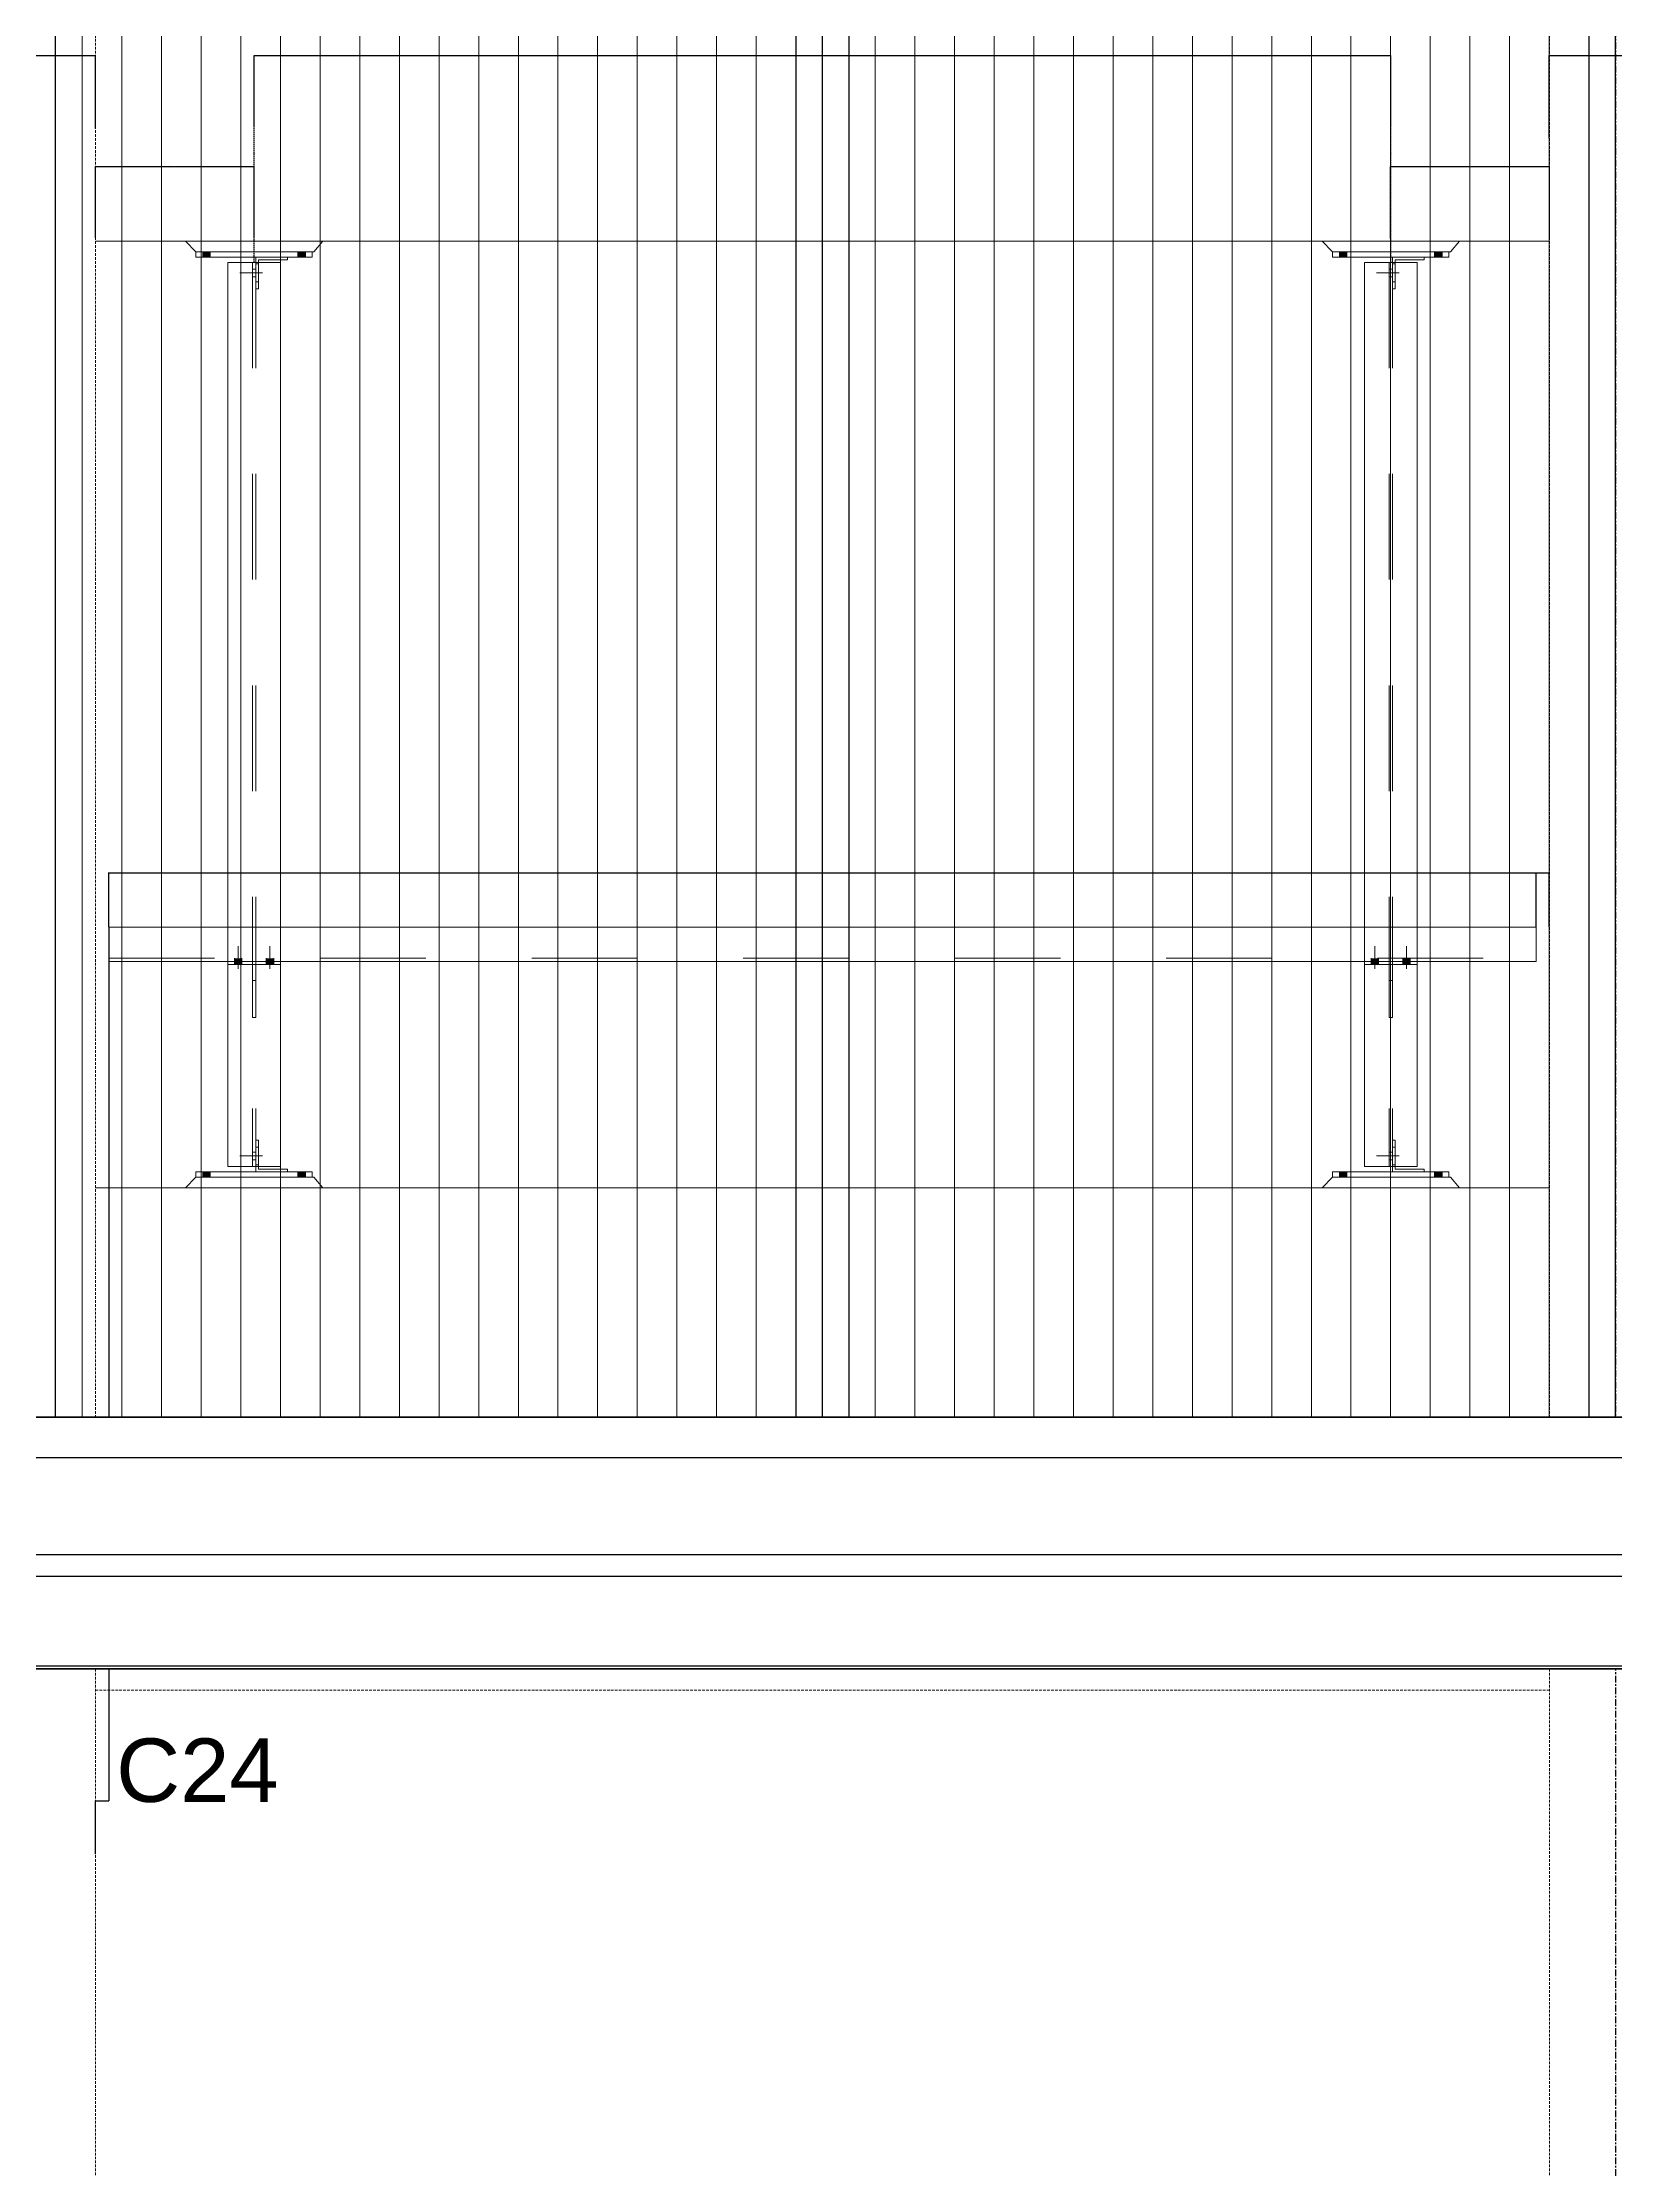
# Model space of a CAD drawing. Header units: millimetres. Extents: x 663313 to 1226001, y 1431724 to 1620898.
# Drawn here: x 802573 to 805549, y 1484052 to 1488074 of the extents above; entities that cross this region are included whole.
import ezdxf

# ---------------------------------------------------------------- set-up
doc = ezdxf.new("R2010")
doc.units = ezdxf.units.MM
for name, pattern in [('Grid Line', [22.225, 12.7, -3.175, 3.175, -3.175]), ('HIDDEN', [0.375, 0.25, -0.125]), ('XKITLINE00', [0]), ('XKITLINE02', [4, 2, -2])]:
    doc.linetypes.add(name, pattern=pattern)
doc.layers.get('Defpoints').update_dxf_attribs({"color": 140})
doc.layers.add('000 - 0_HIDE_OBJ_FRAMING_DEF_SUB', color=1, linetype='Continuous', plot=False)
for name, color, linetype in [('A-canopy', 1, 'Continuous'), ('DIM', 1, 'Continuous'), ('REVISE', 3, 'Continuous')]:
    doc.layers.add(name, color=color, linetype=linetype)
for name, color, linetype, lineweight in [('A-FLOR-E', 2, 'Continuous', 9), ('A-GENM', 29, 'Continuous', 9), ('Bolt', 7, 'Continuous', 0), ('Part', 2, 'Continuous', 0)]:
    doc.layers.add(name, color=color, linetype=linetype, lineweight=lineweight)
doc.styles.add('Arial', font='arial.ttf')
doc.dimstyles.new('Dim - 40 - End', dxfattribs={"dimscale": 0.04, "dimtxt": 3, "dimasz": 1, "dimexe": 0, "dimexo": 2.5, "dimgap": 1.5, "dimtad": 1, "dimdec": 0, "dimlfac": 1000, "dimzin": 1, "dimdsep": 46, "dimtxsty": 'Arial', "dimblk": 'END', "dimcen": 0.09, "dimclrd": 1, "dimclre": 49, "dimclrt": 3, "dimadec": 0, "dimazin": 0, "dimtfac": 1, "dimtdec": 0, "dimtix": 1, "dimtofl": 0, "dimtmove": 2, "dimatfit": 3, "dimfxl": 1, "dimtfill": 1, "dimtfillclr": 256, "dimtolj": 1, "dimtzin": 0, "dimarcsym": 0})

# ---------------------------------------------------------------- blocks, each defined once
blk = doc.blocks.new('GM_Louver Grill Vertical Z1 - Z Profile-18225337-ENT 4 ELE-4 sheet')
at = {"layer": 'A-GENM', "color": 39}
blk.add_line((131839.2, 105680), (131839.2, 110050), dxfattribs=at)
blk = doc.blocks.new('4')
at = {"layer": 'DIM'}
for p, q in [((133213.9, 105680), (133213.9, 110050)), ((134614.2, 110050), (134614.2, 105680)), ((134714.2, 110050), (134714.2, 105680)), ((136114.5, 105680), (136114.5, 110050)), ((134614.2, 105730), (133213.9, 105730)), ((134714.2, 105730), (136114.5, 105730))]:
    blk.add_line(p, q, dxfattribs=at)
for points in [[(133163.9, 110050), (134664.2, 110050), (134664.2, 105680), (133163.9, 105680)], [(136164.5, 110050), (134664.2, 110050), (134664.2, 105680), (136164.5, 105680)]]:
    blk.add_lwpolyline(points, close=True, dxfattribs=at)
at = {"layer": 'A-GENM'}
for p in [(1425, 0), (1500, 0), (1575, 0), (1650, 0), (1725, 0), (1800, 0), (1875, 0), (1950, 0), (2025, 0), (2100, 0), (2175, 0), (2250, 0), (2325, 0), (2400, 0), (2475, 0), (2550, 0), (2625, 0), (2700, 0), (2925, 0), (3000, 0), (3075, 0), (3150, 0), (3225, 0), (3300, 0), (3375, 0), (3450, 0), (3525, 0), (3600, 0), (3675, 0), (3750, 0), (3825, 0), (3900, 0), (3975, 0), (4050, 0), (4125, 0), (4200, 0)]:
    blk.add_blockref('GM_Louver Grill Vertical Z1 - Z Profile-18225337-ENT 4 ELE-4 sheet', p, dxfattribs=at)
blk = doc.blocks.new('*A3166292')
at = {"layer": 'Part', "linetype": 'XKITLINE00', "lineweight": 0}
for p, q in [((471.413366, 88.530227), (471.413366, 87.880227)), ((471.413366, 88.530227), (498.413366, 88.530227)), ((498.413366, 87.880227), (498.413366, 88.530227)), ((471.413366, 87.880227), (498.413366, 87.880227))]:
    blk.add_line(p, q, dxfattribs=at)
at = {"layer": 'Part', "linetype": 'XKITLINE02', "lineweight": 0}
blk.add_line((471.413366, 87.940227), (498.413366, 87.940227), dxfattribs=at)
blk = doc.blocks.new('*A3170293')
at = {"layer": 'Part', "linetype": 'XKITLINE00', "lineweight": 0}
for p, q in [((473.663364, 101.130227), (473.663364, 88.530227)), ((473.663364, 101.130227), (474.663364, 101.130227)), ((474.663364, 101.130227), (474.663364, 88.530227)), ((473.663364, 87.820227), (473.663364, 84.030227)), ((474.663364, 87.820227), (474.663364, 84.030227)), ((473.663364, 84.030227), (474.663364, 84.030227))]:
    blk.add_line(p, q, dxfattribs=at)
at = {"layer": 'Part', "linetype": 'XKITLINE02', "lineweight": 0}
for p, q in [((474.133364, 101.130227), (474.133364, 84.030227)), ((474.193364, 101.130227), (474.193364, 84.030227)), ((473.663364, 88.530227), (473.663364, 87.820227)), ((474.663364, 88.530227), (474.663364, 87.820227))]:
    blk.add_line(p, q, dxfattribs=at)
blk = doc.blocks.new('*A3171294')
at = {"layer": 'Part', "linetype": 'XKITLINE00', "lineweight": 0}
for p, q in [((495.163364, 101.130227), (495.163364, 88.530227)), ((495.163364, 101.130227), (496.163364, 101.130227)), ((496.163364, 101.130227), (496.163364, 88.530227)), ((495.163364, 87.820227), (495.163364, 84.030227)), ((496.163364, 87.820227), (496.163364, 84.030227)), ((495.163364, 84.030227), (496.163364, 84.030227))]:
    blk.add_line(p, q, dxfattribs=at)
at = {"layer": 'Part', "linetype": 'XKITLINE02', "lineweight": 0}
for p, q in [((495.633364, 101.130227), (495.633364, 84.030227)), ((495.693364, 101.130227), (495.693364, 84.030227)), ((495.163364, 88.530227), (495.163364, 87.820227)), ((496.163364, 88.530227), (496.163364, 87.820227))]:
    blk.add_line(p, q, dxfattribs=at)
blk = doc.blocks.new('*A3180296')
at = {"layer": 'Part', "linetype": 'XKITLINE02', "lineweight": 0}
for p, q in [((495.743364, 84.530227), (495.693364, 84.530227)), ((495.693364, 84.530227), (495.693364, 84.030227)), ((495.743364, 84.030227), (495.743364, 84.530227)), ((495.693364, 83.930227), (496.293364, 83.930227))]:
    blk.add_line(p, q, dxfattribs=at)
at = {"layer": 'Part', "linetype": 'XKITLINE00', "lineweight": 0}
for p, q in [((495.693364, 84.030227), (495.693364, 83.930227)), ((495.743364, 83.980227), (495.743364, 84.030227)), ((496.293364, 83.980227), (495.743364, 83.980227)), ((496.293364, 83.930227), (496.293364, 83.980227))]:
    blk.add_line(p, q, dxfattribs=at)
blk = doc.blocks.new('*A3181297')
at = {"layer": 'Part', "linetype": 'XKITLINE00', "lineweight": 0}
for p, q in [((494.363364, 83.630227), (494.563364, 83.830227)), ((494.563364, 83.830227), (496.793364, 83.830227)), ((496.793364, 83.830227), (496.963364, 83.630227))]:
    blk.add_line(p, q, dxfattribs=at)
at = {"layer": 'Part', "linetype": 'XKITLINE02', "lineweight": 0}
blk.add_line((496.963364, 83.630227), (494.363364, 83.630227), dxfattribs=at)
blk = doc.blocks.new('*A3182298')
at = {"layer": 'Bolt', "linetype": 'XKITLINE02', "lineweight": 0}
for p, q in [((495.822564, 84.230227), (495.393364, 84.230227)), ((495.693364, 84.300227), (495.633364, 84.300227)), ((495.693364, 84.160227), (495.633364, 84.160227)), ((495.743364, 84.400227), (495.693364, 84.400227)), ((495.743364, 84.060227), (495.693364, 84.060227))]:
    blk.add_line(p, q, dxfattribs=at)
blk = doc.blocks.new('*A3183299')
at = {"layer": 'Bolt'}
for points in [[(494.833, 83.93), (494.833, 83.83), (494.693, 83.83), (494.693, 83.93)], [(496.633, 83.93), (496.633, 83.83), (496.493, 83.83), (496.493, 83.93)]]:
    blk.add_hatch(color=256, dxfattribs=at).paths.add_polyline_path(points, flags=17)
at = {"layer": 'Bolt', "linetype": 'XKITLINE00', "lineweight": 0}
for p, q in [((494.693, 83.93), (494.693, 83.83)), ((494.763, 83.93), (494.763, 83.83)), ((494.833, 83.93), (494.833, 83.83)), ((496.493, 83.93), (496.493, 83.83)), ((496.563, 83.93), (496.563, 83.83)), ((496.633, 83.93), (496.633, 83.83))]:
    blk.add_line(p, q, dxfattribs=at)
blk = doc.blocks.new('*A3184300')
at = {"layer": 'Bolt'}
for points in [[(473.793, 87.88), (473.793, 87.94), (473.933, 87.94), (473.933, 87.88)], [(473.793, 87.82), (473.793, 87.88), (473.933, 87.88), (473.933, 87.82)], [(474.393, 87.88), (474.393, 87.94), (474.533, 87.94), (474.533, 87.88)], [(474.393, 87.82), (474.393, 87.88), (474.533, 87.88), (474.533, 87.82)]]:
    blk.add_hatch(color=256, dxfattribs=at).paths.add_polyline_path(points, flags=17)
at = {"layer": 'Bolt', "linetype": 'XKITLINE00', "lineweight": 0}
for p, q in [((473.863, 87.741), (473.863, 88.17)), ((474.463, 87.741), (474.463, 88.17)), ((473.793, 87.88), (473.793, 87.94)), ((473.793, 87.82), (473.793, 87.88)), ((473.933, 87.88), (473.933, 87.94)), ((473.933, 87.82), (473.933, 87.88)), ((474.393, 87.88), (474.393, 87.94)), ((474.393, 87.82), (474.393, 87.88)), ((474.533, 87.88), (474.533, 87.94)), ((474.533, 87.82), (474.533, 87.88))]:
    blk.add_line(p, q, dxfattribs=at)
blk = doc.blocks.new('*A3185301')
at = {"layer": 'Part', "linetype": 'XKITLINE00', "lineweight": 0}
for p, q in [((473.663364, 87.820227), (473.663364, 87.880227)), ((474.663364, 87.820227), (473.663364, 87.820227)), ((474.663364, 87.880227), (474.663364, 87.820227))]:
    blk.add_line(p, q, dxfattribs=at)
at = {"layer": 'Part', "linetype": 'XKITLINE02', "lineweight": 0}
blk.add_line((473.663364, 87.880227), (474.663364, 87.880227), dxfattribs=at)
blk = doc.blocks.new('*A3186302')
at = {"layer": 'Part', "linetype": 'XKITLINE00', "lineweight": 0}
for p, q in [((474.133364, 87.820227), (474.193364, 87.820227)), ((474.133364, 86.820227), (474.133364, 87.820227)), ((474.193364, 87.820227), (474.193364, 86.820227)), ((474.133364, 87.520227), (474.193364, 87.520227)), ((474.193364, 86.820227), (474.133364, 86.820227))]:
    blk.add_line(p, q, dxfattribs=at)
blk = doc.blocks.new('*A3187303')
at = {"layer": 'Part', "linetype": 'XKITLINE00', "lineweight": 0}
for p, q in [((473.063364, 83.930227), (475.263364, 83.930227)), ((473.063364, 83.830227), (473.063364, 83.930227)), ((475.263364, 83.830227), (473.063364, 83.830227)), ((475.263364, 83.930227), (475.263364, 83.830227))]:
    blk.add_line(p, q, dxfattribs=at)
blk = doc.blocks.new('*A3188304')
at = {"layer": 'Part', "linetype": 'XKITLINE02', "lineweight": 0}
for p, q in [((474.243364, 84.530227), (474.193364, 84.530227)), ((474.193364, 84.530227), (474.193364, 84.030227)), ((474.243364, 84.030227), (474.243364, 84.530227)), ((474.193364, 83.930227), (474.793364, 83.930227))]:
    blk.add_line(p, q, dxfattribs=at)
at = {"layer": 'Part', "linetype": 'XKITLINE00', "lineweight": 0}
for p, q in [((474.193364, 84.030227), (474.193364, 83.930227)), ((474.243364, 83.980227), (474.243364, 84.030227)), ((474.793364, 83.980227), (474.243364, 83.980227)), ((474.793364, 83.930227), (474.793364, 83.980227))]:
    blk.add_line(p, q, dxfattribs=at)
blk = doc.blocks.new('*A3189305')
at = {"layer": 'Part', "linetype": 'XKITLINE00', "lineweight": 0}
for p, q in [((472.863364, 83.630227), (473.063364, 83.830227)), ((473.063364, 83.830227), (475.293364, 83.830227)), ((475.293364, 83.830227), (475.463364, 83.630227))]:
    blk.add_line(p, q, dxfattribs=at)
at = {"layer": 'Part', "linetype": 'XKITLINE02', "lineweight": 0}
blk.add_line((475.463364, 83.630227), (472.863364, 83.630227), dxfattribs=at)
blk = doc.blocks.new('*A3190306')
at = {"layer": 'Bolt', "linetype": 'XKITLINE02', "lineweight": 0}
for p, q in [((474.322564, 84.230227), (473.893364, 84.230227)), ((474.193364, 84.300227), (474.133364, 84.300227)), ((474.193364, 84.160227), (474.133364, 84.160227)), ((474.243364, 84.400227), (474.193364, 84.400227)), ((474.243364, 84.060227), (474.193364, 84.060227))]:
    blk.add_line(p, q, dxfattribs=at)
blk = doc.blocks.new('*A3191307')
at = {"layer": 'Bolt'}
for points in [[(473.333, 83.93), (473.333, 83.83), (473.193, 83.83), (473.193, 83.93)], [(475.133, 83.93), (475.133, 83.83), (474.993, 83.83), (474.993, 83.93)]]:
    blk.add_hatch(color=256, dxfattribs=at).paths.add_polyline_path(points, flags=17)
at = {"layer": 'Bolt', "linetype": 'XKITLINE00', "lineweight": 0}
for p, q in [((473.193, 83.93), (473.193, 83.83)), ((473.263, 83.93), (473.263, 83.83)), ((473.333, 83.93), (473.333, 83.83)), ((474.993, 83.93), (474.993, 83.83)), ((475.063, 83.93), (475.063, 83.83)), ((475.133, 83.93), (475.133, 83.83))]:
    blk.add_line(p, q, dxfattribs=at)
blk = doc.blocks.new('*A3192308')
at = {"layer": 'Bolt'}
for points in [[(494.833, 101.33), (494.833, 101.23), (494.693, 101.23), (494.693, 101.33)], [(496.633, 101.33), (496.633, 101.23), (496.493, 101.23), (496.493, 101.33)]]:
    blk.add_hatch(color=256, dxfattribs=at).paths.add_polyline_path(points, flags=17)
at = {"layer": 'Bolt', "linetype": 'XKITLINE00', "lineweight": 0}
for p, q in [((494.693, 101.23), (494.693, 101.33)), ((494.763, 101.23), (494.763, 101.33)), ((494.833, 101.23), (494.833, 101.33)), ((496.493, 101.23), (496.493, 101.33)), ((496.563, 101.23), (496.563, 101.33)), ((496.633, 101.23), (496.633, 101.33))]:
    blk.add_line(p, q, dxfattribs=at)
blk = doc.blocks.new('*A3193309')
at = {"layer": 'Bolt', "linetype": 'XKITLINE02', "lineweight": 0}
for p, q in [((495.693364, 101.000227), (495.633364, 101.000227)), ((495.743364, 101.100227), (495.693364, 101.100227)), ((495.822564, 100.930227), (495.393364, 100.930227)), ((495.693364, 100.860227), (495.633364, 100.860227)), ((495.743364, 100.760227), (495.693364, 100.760227))]:
    blk.add_line(p, q, dxfattribs=at)
blk = doc.blocks.new('*A3194310')
at = {"layer": 'Part', "linetype": 'XKITLINE00', "lineweight": 0}
for p, q in [((494.563364, 101.330227), (494.363364, 101.530227)), ((496.793364, 101.330227), (496.963364, 101.530227)), ((494.563364, 101.330227), (496.793364, 101.330227))]:
    blk.add_line(p, q, dxfattribs=at)
at = {"layer": 'Part', "linetype": 'XKITLINE02', "lineweight": 0}
blk.add_line((494.363364, 101.530227), (496.963364, 101.530227), dxfattribs=at)
blk = doc.blocks.new('*A3195311')
at = {"layer": 'Part', "linetype": 'XKITLINE00', "lineweight": 0}
for p, q in [((495.693364, 101.230227), (495.693364, 101.130227)), ((496.293364, 101.180227), (495.743364, 101.180227)), ((495.743364, 101.180227), (495.743364, 101.130227)), ((496.293364, 101.230227), (496.293364, 101.180227))]:
    blk.add_line(p, q, dxfattribs=at)
at = {"layer": 'Part', "linetype": 'XKITLINE02', "lineweight": 0}
for p, q in [((495.693364, 101.230227), (496.293364, 101.230227)), ((495.693364, 101.130227), (495.693364, 100.630227)), ((495.743364, 101.130227), (495.743364, 100.630227)), ((495.693364, 100.630227), (495.743364, 100.630227))]:
    blk.add_line(p, q, dxfattribs=at)
blk = doc.blocks.new('*A3196312')
at = {"layer": 'Part', "linetype": 'XKITLINE00', "lineweight": 0}
for p, q in [((494.563364, 101.230227), (494.563364, 101.330227)), ((494.563364, 101.330227), (496.763364, 101.330227)), ((494.563364, 101.230227), (496.763364, 101.230227)), ((496.763364, 101.330227), (496.763364, 101.230227))]:
    blk.add_line(p, q, dxfattribs=at)
blk = doc.blocks.new('*A3204313')
at = {"layer": 'Bolt'}
for points in [[(473.333, 101.33), (473.333, 101.23), (473.193, 101.23), (473.193, 101.33)], [(475.133, 101.33), (475.133, 101.23), (474.993, 101.23), (474.993, 101.33)]]:
    blk.add_hatch(color=256, dxfattribs=at).paths.add_polyline_path(points, flags=17)
at = {"layer": 'Bolt', "linetype": 'XKITLINE00', "lineweight": 0}
for p, q in [((473.193, 101.23), (473.193, 101.33)), ((473.263, 101.23), (473.263, 101.33)), ((473.333, 101.23), (473.333, 101.33)), ((474.993, 101.23), (474.993, 101.33)), ((475.063, 101.23), (475.063, 101.33)), ((475.133, 101.23), (475.133, 101.33))]:
    blk.add_line(p, q, dxfattribs=at)
blk = doc.blocks.new('*A3205314')
at = {"layer": 'Bolt', "linetype": 'XKITLINE02', "lineweight": 0}
for p, q in [((474.193364, 101.000227), (474.133364, 101.000227)), ((474.243364, 101.100227), (474.193364, 101.100227)), ((474.322564, 100.930227), (473.893364, 100.930227)), ((474.193364, 100.860227), (474.133364, 100.860227)), ((474.243364, 100.760227), (474.193364, 100.760227))]:
    blk.add_line(p, q, dxfattribs=at)
blk = doc.blocks.new('*A3206315')
at = {"layer": 'Part', "linetype": 'XKITLINE00', "lineweight": 0}
for p, q in [((473.063364, 101.330227), (472.863364, 101.530227)), ((475.293364, 101.330227), (475.463364, 101.530227)), ((473.063364, 101.330227), (475.293364, 101.330227))]:
    blk.add_line(p, q, dxfattribs=at)
at = {"layer": 'Part', "linetype": 'XKITLINE02', "lineweight": 0}
blk.add_line((472.863364, 101.530227), (475.463364, 101.530227), dxfattribs=at)
blk = doc.blocks.new('*A3207316')
at = {"layer": 'Part', "linetype": 'XKITLINE00', "lineweight": 0}
for p, q in [((474.193364, 101.230227), (474.193364, 101.130227)), ((474.793364, 101.180227), (474.243364, 101.180227)), ((474.243364, 101.180227), (474.243364, 101.130227)), ((474.793364, 101.230227), (474.793364, 101.180227))]:
    blk.add_line(p, q, dxfattribs=at)
at = {"layer": 'Part', "linetype": 'XKITLINE02', "lineweight": 0}
for p, q in [((474.193364, 101.230227), (474.793364, 101.230227)), ((474.193364, 101.130227), (474.193364, 100.630227)), ((474.243364, 101.130227), (474.243364, 100.630227)), ((474.193364, 100.630227), (474.243364, 100.630227))]:
    blk.add_line(p, q, dxfattribs=at)
blk = doc.blocks.new('*A3208317')
at = {"layer": 'Part', "linetype": 'XKITLINE00', "lineweight": 0}
for p, q in [((473.063364, 101.230227), (473.063364, 101.330227)), ((473.063364, 101.330227), (475.263364, 101.330227)), ((473.063364, 101.230227), (475.263364, 101.230227)), ((475.263364, 101.330227), (475.263364, 101.230227))]:
    blk.add_line(p, q, dxfattribs=at)
blk = doc.blocks.new('*A3230331')
at = {"layer": 'Bolt'}
for points in [[(495.293, 87.88), (495.293, 87.94), (495.433, 87.94), (495.433, 87.88)], [(495.293, 87.82), (495.293, 87.88), (495.433, 87.88), (495.433, 87.82)], [(495.893, 87.88), (495.893, 87.94), (496.033, 87.94), (496.033, 87.88)], [(495.893, 87.82), (495.893, 87.88), (496.033, 87.88), (496.033, 87.82)]]:
    blk.add_hatch(color=256, dxfattribs=at).paths.add_polyline_path(points, flags=17)
at = {"layer": 'Bolt', "linetype": 'XKITLINE00', "lineweight": 0}
for p, q in [((495.363, 87.741), (495.363, 88.17)), ((495.963, 87.741), (495.963, 88.17)), ((495.293, 87.88), (495.293, 87.94)), ((495.293, 87.82), (495.293, 87.88)), ((495.433, 87.88), (495.433, 87.94)), ((495.433, 87.82), (495.433, 87.88)), ((495.893, 87.88), (495.893, 87.94)), ((495.893, 87.82), (495.893, 87.88)), ((496.033, 87.88), (496.033, 87.94)), ((496.033, 87.82), (496.033, 87.88))]:
    blk.add_line(p, q, dxfattribs=at)
blk = doc.blocks.new('*A3231332')
at = {"layer": 'Part', "linetype": 'XKITLINE00', "lineweight": 0}
for p, q in [((495.163364, 87.820227), (495.163364, 87.880227)), ((495.163364, 87.820227), (496.163364, 87.820227)), ((496.163364, 87.820227), (496.163364, 87.880227))]:
    blk.add_line(p, q, dxfattribs=at)
at = {"layer": 'Part', "linetype": 'XKITLINE02', "lineweight": 0}
blk.add_line((495.163364, 87.880227), (496.163364, 87.880227), dxfattribs=at)
blk = doc.blocks.new('*A3232333')
at = {"layer": 'Part', "linetype": 'XKITLINE00', "lineweight": 0}
for p, q in [((495.633364, 87.820227), (495.693364, 87.820227)), ((495.633364, 86.820227), (495.633364, 87.820227)), ((495.693364, 87.820227), (495.693364, 86.820227)), ((495.633364, 87.520227), (495.693364, 87.520227)), ((495.693364, 86.820227), (495.633364, 86.820227))]:
    blk.add_line(p, q, dxfattribs=at)
blk = doc.blocks.new('*A3233334')
at = {"layer": 'Part', "linetype": 'XKITLINE00', "lineweight": 0}
for p, q in [((494.563364, 83.930227), (496.763364, 83.930227)), ((494.563364, 83.830227), (494.563364, 83.930227)), ((496.763364, 83.830227), (494.563364, 83.830227)), ((496.763364, 83.930227), (496.763364, 83.830227))]:
    blk.add_line(p, q, dxfattribs=at)
blk = doc.blocks.new('END')
at = {"color": 1}
for p, q in [((2, 0), (-2, 0)), ((0, 2), (0, -2))]:
    blk.add_line(p, q, dxfattribs=at)
at = {"color": 3}
blk.add_line((-1, -1), (1, 1), dxfattribs=at)
blk = doc.blocks.new('*D3612')
at = {"layer": '000 - 0_HIDE_OBJ_FRAMING_DEF_SUB', "color": 49, "lineweight": -2, "transparency": 16777216}
for p, q in [((1469.7, 108353.2), (1469.7, 108491.4)), ((1720, 108353.2), (1720, 108491.4))]:
    blk.add_line(p, q, dxfattribs=at)
at = {"layer": '000 - 0_HIDE_OBJ_FRAMING_DEF_SUB', "color": 1, "lineweight": -2, "transparency": 16777216}
blk.add_line((1469.8, 108491.4), (1720, 108491.4), dxfattribs=at)
at = {"layer": 'Defpoints', "color": 0, "transparency": 16777216}
for p in [(1720, 108491.4), (1469.7, 108353.1), (1720, 108353.1)]:
    blk.add_point(p, dxfattribs=at)
at = {"layer": '000 - 0_HIDE_OBJ_FRAMING_DEF_SUB', "color": 1, "lineweight": -2, "transparency": 16777216, "xscale": 0.04, "yscale": 0.04, "zscale": 0.04, "rotation": 180}
blk.add_blockref('END', (1469.7, 108491.4), dxfattribs=at)
at = {"layer": '000 - 0_HIDE_OBJ_FRAMING_DEF_SUB', "color": 1, "lineweight": -2, "transparency": 16777216, "xscale": 0.04, "yscale": 0.04, "zscale": 0.04}
blk.add_blockref('END', (1720, 108491.4), dxfattribs=at)
at = {"layer": '000 - 0_HIDE_OBJ_FRAMING_DEF_SUB', "color": 3, "transparency": 16777216, "insert": (1594.9, 108491.5), "char_height": 0.12, "attachment_point": 5, "style": 'Arial', "bg_fill": 3, "box_fill_scale": 1.1, "bg_fill_color": 256, "bg_fill_true_color": 13158600, "bg_fill_transparency": 0}
blk.add_mtext('\\A1;250260', dxfattribs=at)
blk = doc.blocks.new('*D3613')
at = {"layer": '000 - 0_HIDE_OBJ_FRAMING_DEF_SUB', "color": 49, "lineweight": -2, "transparency": 16777216}
for p, q in [((1720, 108146.2), (1720, 108281.3)), ((2020, 108146.2), (2020, 108281.3))]:
    blk.add_line(p, q, dxfattribs=at)
at = {"layer": '000 - 0_HIDE_OBJ_FRAMING_DEF_SUB', "color": 1, "lineweight": -2, "transparency": 16777216}
blk.add_line((1720, 108281.3), (2020, 108281.3), dxfattribs=at)
at = {"layer": 'Defpoints', "color": 0, "transparency": 16777216}
for p in [(2020, 108281.3), (1720, 108146.1), (2020, 108146.1)]:
    blk.add_point(p, dxfattribs=at)
at = {"layer": '000 - 0_HIDE_OBJ_FRAMING_DEF_SUB', "color": 1, "lineweight": -2, "transparency": 16777216, "xscale": 0.04, "yscale": 0.04, "zscale": 0.04, "rotation": 180}
blk.add_blockref('END', (1720, 108281.3), dxfattribs=at)
at = {"layer": '000 - 0_HIDE_OBJ_FRAMING_DEF_SUB', "color": 1, "lineweight": -2, "transparency": 16777216, "xscale": 0.04, "yscale": 0.04, "zscale": 0.04}
blk.add_blockref('END', (2020, 108281.3), dxfattribs=at)
at = {"layer": '000 - 0_HIDE_OBJ_FRAMING_DEF_SUB', "color": 3, "transparency": 16777216, "insert": (1870, 108281.4), "char_height": 0.12, "attachment_point": 5, "style": 'Arial', "bg_fill": 3, "box_fill_scale": 1.1, "bg_fill_color": 256, "bg_fill_true_color": 13158600, "bg_fill_transparency": 0}
blk.add_mtext('\\A1;300002', dxfattribs=at)
blk = doc.blocks.new('*D3614')
at = {"layer": '000 - 0_HIDE_OBJ_FRAMING_DEF_SUB', "color": 49, "lineweight": -2, "transparency": 16777216}
for p, q in [((2020, 108356.6), (2020, 108491.4)), ((4170, 108356.6), (4170, 108491.4))]:
    blk.add_line(p, q, dxfattribs=at)
at = {"layer": '000 - 0_HIDE_OBJ_FRAMING_DEF_SUB', "color": 1, "lineweight": -2, "transparency": 16777216}
blk.add_line((2020, 108491.4), (4170, 108491.4), dxfattribs=at)
at = {"layer": 'Defpoints', "color": 0, "transparency": 16777216}
for p in [(4170, 108491.4), (2020, 108356.5), (4170, 108356.5)]:
    blk.add_point(p, dxfattribs=at)
at = {"layer": '000 - 0_HIDE_OBJ_FRAMING_DEF_SUB', "color": 1, "lineweight": -2, "transparency": 16777216, "xscale": 0.04, "yscale": 0.04, "zscale": 0.04, "rotation": 180}
blk.add_blockref('END', (2020, 108491.4), dxfattribs=at)
at = {"layer": '000 - 0_HIDE_OBJ_FRAMING_DEF_SUB', "color": 1, "lineweight": -2, "transparency": 16777216, "xscale": 0.04, "yscale": 0.04, "zscale": 0.04}
blk.add_blockref('END', (4170, 108491.4), dxfattribs=at)
at = {"layer": '000 - 0_HIDE_OBJ_FRAMING_DEF_SUB', "color": 3, "transparency": 16777216, "insert": (3095, 108491.5), "char_height": 0.12, "attachment_point": 5, "style": 'Arial', "bg_fill": 3, "box_fill_scale": 1.1, "bg_fill_color": 256, "bg_fill_true_color": 13158600, "bg_fill_transparency": 0}
blk.add_mtext('\\A1;2150000', dxfattribs=at)
blk = doc.blocks.new('*D3615')
at = {"layer": '000 - 0_HIDE_OBJ_FRAMING_DEF_SUB', "color": 49, "lineweight": -2, "transparency": 16777216}
for p, q in [((4169.7, 108145.1), (4169.7, 108281.3)), ((4470, 108145.1), (4470, 108281.3))]:
    blk.add_line(p, q, dxfattribs=at)
at = {"layer": '000 - 0_HIDE_OBJ_FRAMING_DEF_SUB', "color": 1, "lineweight": -2, "transparency": 16777216}
blk.add_line((4169.8, 108281.3), (4470, 108281.3), dxfattribs=at)
at = {"layer": 'Defpoints', "color": 0, "transparency": 16777216}
for p in [(4470, 108281.3), (4169.7, 108145), (4470, 108145)]:
    blk.add_point(p, dxfattribs=at)
at = {"layer": '000 - 0_HIDE_OBJ_FRAMING_DEF_SUB', "color": 1, "lineweight": -2, "transparency": 16777216, "xscale": 0.04, "yscale": 0.04, "zscale": 0.04, "rotation": 180}
blk.add_blockref('END', (4169.7, 108281.3), dxfattribs=at)
at = {"layer": '000 - 0_HIDE_OBJ_FRAMING_DEF_SUB', "color": 1, "lineweight": -2, "transparency": 16777216, "xscale": 0.04, "yscale": 0.04, "zscale": 0.04}
blk.add_blockref('END', (4470, 108281.3), dxfattribs=at)
at = {"layer": '000 - 0_HIDE_OBJ_FRAMING_DEF_SUB', "color": 3, "transparency": 16777216, "insert": (4319.9, 108281.4), "char_height": 0.12, "attachment_point": 5, "style": 'Arial', "bg_fill": 3, "box_fill_scale": 1.1, "bg_fill_color": 256, "bg_fill_true_color": 13158600, "bg_fill_transparency": 0}
blk.add_mtext('\\A1;300262', dxfattribs=at)
blk = doc.blocks.new('*D3616')
at = {"layer": '000 - 0_HIDE_OBJ_FRAMING_DEF_SUB', "color": 49, "lineweight": -2, "transparency": 16777216}
for p, q in [((4469.7, 108335.1), (4469.7, 108491.4)), ((4720, 108335.1), (4720, 108491.4))]:
    blk.add_line(p, q, dxfattribs=at)
at = {"layer": '000 - 0_HIDE_OBJ_FRAMING_DEF_SUB', "color": 1, "lineweight": -2, "transparency": 16777216}
blk.add_line((4469.8, 108491.4), (4720, 108491.4), dxfattribs=at)
at = {"layer": 'Defpoints', "color": 0, "transparency": 16777216}
for p in [(4720, 108491.4), (4469.7, 108335), (4720, 108335)]:
    blk.add_point(p, dxfattribs=at)
at = {"layer": '000 - 0_HIDE_OBJ_FRAMING_DEF_SUB', "color": 1, "lineweight": -2, "transparency": 16777216, "xscale": 0.04, "yscale": 0.04, "zscale": 0.04, "rotation": 180}
blk.add_blockref('END', (4469.7, 108491.4), dxfattribs=at)
at = {"layer": '000 - 0_HIDE_OBJ_FRAMING_DEF_SUB', "color": 1, "lineweight": -2, "transparency": 16777216, "xscale": 0.04, "yscale": 0.04, "zscale": 0.04}
blk.add_blockref('END', (4720, 108491.4), dxfattribs=at)
at = {"layer": '000 - 0_HIDE_OBJ_FRAMING_DEF_SUB', "color": 3, "transparency": 16777216, "insert": (4594.9, 108491.5), "char_height": 0.12, "attachment_point": 5, "style": 'Arial', "bg_fill": 3, "box_fill_scale": 1.1, "bg_fill_color": 256, "bg_fill_true_color": 13158600, "bg_fill_transparency": 0}
blk.add_mtext('\\A1;250262', dxfattribs=at)
blk = doc.blocks.new('*D3626')
at = {"layer": '000 - 0_HIDE_OBJ_FRAMING_DEF_SUB', "color": 49, "lineweight": -2, "transparency": 16777216}
for p, q in [((1745, 106842.9), (1745, 105190.4)), ((1720, 105089.5), (1720, 105190.4))]:
    blk.add_line(p, q, dxfattribs=at)
at = {"layer": '000 - 0_HIDE_OBJ_FRAMING_DEF_SUB', "color": 1, "lineweight": -2, "transparency": 16777216}
blk.add_line((1720, 105190.4), (1745, 105190.4), dxfattribs=at)
at = {"layer": 'Defpoints', "color": 0, "transparency": 16777216}
for p in [(1745, 106843), (1720, 105089.4)]:
    blk.add_point(p, dxfattribs=at)
at = {"layer": '000 - 0_HIDE_OBJ_FRAMING_DEF_SUB', "color": 1, "lineweight": -2, "transparency": 16777216, "xscale": 0.04, "yscale": 0.04, "zscale": 0.04, "rotation": 180}
blk.add_blockref('END', (1720, 105190.4), dxfattribs=at)
at = {"layer": '000 - 0_HIDE_OBJ_FRAMING_DEF_SUB', "color": 1, "lineweight": -2, "transparency": 16777216, "xscale": 0.04, "yscale": 0.04, "zscale": 0.04}
blk.add_blockref('END', (1745, 105190.4), dxfattribs=at)
at = {"layer": '000 - 0_HIDE_OBJ_FRAMING_DEF_SUB', "color": 3, "transparency": 16777216, "insert": (1732.5, 105190.6), "char_height": 0.12, "attachment_point": 5, "style": 'Arial', "bg_fill": 3, "box_fill_scale": 1.1, "bg_fill_color": 256, "bg_fill_true_color": 13158600, "bg_fill_transparency": 0}
blk.add_mtext('\\A1;25000', dxfattribs=at)
at = {"layer": 'Defpoints', "color": 0, "transparency": 16777216}
blk.add_point((1745, 105190.4), dxfattribs=at)
blk = doc.blocks.new('*D3627')
at = {"layer": '000 - 0_HIDE_OBJ_FRAMING_DEF_SUB', "color": 49, "lineweight": -2, "transparency": 16777216}
for p, q in [((1745, 106843.1), (1745, 106945.8)), ((4445, 106843.1), (4445, 106945.8))]:
    blk.add_line(p, q, dxfattribs=at)
at = {"layer": '000 - 0_HIDE_OBJ_FRAMING_DEF_SUB', "color": 1, "lineweight": -2, "transparency": 16777216}
blk.add_line((1745, 106945.8), (4445, 106945.8), dxfattribs=at)
at = {"layer": 'Defpoints', "color": 0, "transparency": 16777216}
for p in [(4445, 106945.8), (1745, 106843), (4445, 106843)]:
    blk.add_point(p, dxfattribs=at)
at = {"layer": '000 - 0_HIDE_OBJ_FRAMING_DEF_SUB', "color": 1, "lineweight": -2, "transparency": 16777216, "xscale": 0.04, "yscale": 0.04, "zscale": 0.04, "rotation": 180}
blk.add_blockref('END', (1745, 106945.8), dxfattribs=at)
at = {"layer": '000 - 0_HIDE_OBJ_FRAMING_DEF_SUB', "color": 1, "lineweight": -2, "transparency": 16777216, "xscale": 0.04, "yscale": 0.04, "zscale": 0.04}
blk.add_blockref('END', (4445, 106945.8), dxfattribs=at)
at = {"layer": '000 - 0_HIDE_OBJ_FRAMING_DEF_SUB', "color": 3, "transparency": 16777216, "insert": (3095, 106945.9), "char_height": 0.12, "attachment_point": 5, "style": 'Arial', "bg_fill": 3, "box_fill_scale": 1.1, "bg_fill_color": 256, "bg_fill_true_color": 13158600, "bg_fill_transparency": 0}
blk.add_mtext('\\A1;2700000', dxfattribs=at)
blk = doc.blocks.new('*D3628')
at = {"layer": '000 - 0_HIDE_OBJ_FRAMING_DEF_SUB', "color": 49, "lineweight": -2, "transparency": 16777216}
for p, q in [((4445, 106843.1), (4445, 106945.8)), ((4469.7, 106843.1), (4469.7, 106945.8))]:
    blk.add_line(p, q, dxfattribs=at)
at = {"layer": '000 - 0_HIDE_OBJ_FRAMING_DEF_SUB', "color": 1, "lineweight": -2, "transparency": 16777216}
blk.add_line((4445, 106945.8), (4469.7, 106945.8), dxfattribs=at)
at = {"layer": 'Defpoints', "color": 0, "transparency": 16777216}
for p in [(4445, 106843), (4469.7, 106843)]:
    blk.add_point(p, dxfattribs=at)
at = {"layer": '000 - 0_HIDE_OBJ_FRAMING_DEF_SUB', "color": 1, "lineweight": -2, "transparency": 16777216, "xscale": 0.04, "yscale": 0.04, "zscale": 0.04, "rotation": 180}
blk.add_blockref('END', (4445, 106945.8), dxfattribs=at)
at = {"layer": '000 - 0_HIDE_OBJ_FRAMING_DEF_SUB', "color": 1, "lineweight": -2, "transparency": 16777216, "xscale": 0.04, "yscale": 0.04, "zscale": 0.04}
blk.add_blockref('END', (4469.7, 106945.8), dxfattribs=at)
at = {"layer": '000 - 0_HIDE_OBJ_FRAMING_DEF_SUB', "color": 3, "transparency": 16777216, "insert": (4457.4, 106945.9), "char_height": 0.12, "attachment_point": 5, "style": 'Arial', "bg_fill": 3, "box_fill_scale": 1.1, "bg_fill_color": 256, "bg_fill_true_color": 13158600, "bg_fill_transparency": 0}
blk.add_mtext('\\A1;24738', dxfattribs=at)
at = {"layer": 'Defpoints', "color": 0, "transparency": 16777216}
blk.add_point((4469.7, 106945.8), dxfattribs=at)
blk = doc.blocks.new('*U3081')
blk.add_wipeout([(0, -476.3), (-12084.2, -476.3), (-12084.2, -470.3), (-12034.2, -470.3), (-12034.2, -301.3), (-12284.3, -301.3), (-12284.3, -276.3), (-11859, -259.9), (-11859, -76.3), (-11440, -76.3), (-11440, 0), (0, 0)]).dxf.layer = 'A-canopy'
at = {"layer": 'A-canopy'}
for p, q in [((-11440, -76.3), (0, -76.3)), ((-11859, -259.9), (0, -259.9)), ((0, -301.3), (-12034.2, -301.3)), ((-12034.2, -470.3), (0, -470.3))]:
    blk.add_line(p, q, dxfattribs=at)
blk.add_lwpolyline([(0, 0), (-11440, 0), (-11440, -76.3), (-11859, -76.3), (-11859, -259.9), (-12284.3, -276.3), (-12284.3, -301.3), (-12034.2, -301.3), (-12034.2, -470.3), (-12084.2, -470.3), (-12084.2, -476.3), (0, -476.3)], dxfattribs=at)
blk.add_lwpolyline([(0, -476.3), (-12084.2, -476.3), (-12084.2, -470.3), (-12034.2, -470.3), (-12034.2, -301.3), (-12284.3, -301.3), (-12284.3, -276.3), (-11859, -259.9), (-11859, -76.3), (-11440, -76.3), (-11440, 0), (0, 0)], close=True, dxfattribs=at)
blk = doc.blocks.new('W-1-PP18-ST_ENT4_REV00_20260531-231113_ELEVATION_4_ST')
at = {"layer": '000 - 0_HIDE_OBJ_FRAMING_DEF_SUB', "color": 251, "linetype": 'Grid Line'}
blk.add_line((4595, 110605.5718), (4595, 102240), dxfattribs=at)
at = {"layer": '000 - 0_HIDE_OBJ_FRAMING_DEF_SUB', "color": 1, "linetype": 'HIDDEN', "ltscale": 10}
for p, q in [((2020.0035, 108100), (2020.0035, 108459.497)), ((4170.0035, 108100), (4170.0035, 108459.497))]:
    blk.add_line(p, q, dxfattribs=at)
at = {"layer": 'A-FLOR-E', "color": 1, "linetype": 'HIDDEN', "ltscale": 20}
blk.add_line((4470.0035, 105400), (1720.0035, 105400), dxfattribs=at)
for points in [[(1720.0055, 102240), (1720, 109849.9999), (1470, 109849.9999), (1470.0055, 102240)], [(4594.998, 109849.9999), (4470.0035, 109849.9999), (4470.0035, 102240)]]:
    blk.add_lwpolyline(points, dxfattribs=at)
at = {"layer": 'Part', "linetype": 'XKITLINE00', "lineweight": 0}
for p, q in [((1720.0035, 108140), (4470.0035, 108140)), ((1720.0035, 106350), (4469.7417, 106350))]:
    blk.add_line(p, q, dxfattribs=at)
blk.add_blockref('4', (-131569.4634, 0))
at = {"lineweight": 0, "xscale": 100, "yscale": 100, "zscale": 100}
for name, p in [('*A3206315', (-45396.3329, 97986.9773)), ('*A3194310', (-45396.3329, 97986.9773)), ('*A3208317', (-45396.3329, 97986.9773)), ('*A3204313', (-45396.3329, 97986.9773)), ('*A3170293', (-45396.3329, 97986.9773)), ('*A3205314', (-45396.3329, 97986.9773)), ('*A3207316', (-45396.3329, 97986.9773)), ('*A3196312', (-45396.3329, 97986.9773)), ('*A3192308', (-45396.3329, 97986.9773)), ('*A3171294', (-45396.3329, 97986.9773)), ('*A3193309', (-45396.3329, 97986.9773)), ('*A3195311', (-45396.3329, 97986.9773)), ('*A3166292', (-45396.3329, 97989.9773)), ('*A3184300', (-45396.3329, 97989.9773)), ('*A3230331', (-45396.3329, 97989.9773)), ('*A3185301', (-45396.3329, 97989.9773)), ('*A3186302', (-45396.3329, 97989.9773)), ('*A3231332', (-45396.3329, 97989.9773)), ('*A3232333', (-45396.3329, 97989.9773)), ('*A3188304', (-45396.3329, 97986.9773)), ('*A3180296', (-45396.3329, 97986.9773)), ('*A3190306', (-45396.3329, 97986.9773)), ('*A3182298', (-45396.3329, 97986.9773)), ('*A3189305', (-45396.3329, 97986.9773)), ('*A3187303', (-45396.3329, 97986.9773)), ('*A3191307', (-45396.3329, 97986.9773)), ('*A3181297', (-45396.3329, 97986.9773)), ('*A3233334', (-45396.3329, 97986.9773)), ('*A3183299', (-45396.3329, 97986.9773))]:
    blk.add_blockref(name, p, dxfattribs=at)
at = {"layer": 'REVISE', "color": 3, "style": 'Arial'}
blk.add_text('C24', height=120, dxfattribs=at).set_placement((1758.9737, 105188.3898))
at = {"layer": '000 - 0_HIDE_OBJ_FRAMING_DEF_SUB', "color": 1}
for base, p1, p2, picture, middle in [((1720.00118, 108491.39747), (1469.74166, 108353.12567), (1720.00118, 108353.12585), '*D3612', (1594.87142, 108491.51874)), ((4170.0035, 108491.3975), (2020.0035, 108356.4582), (4170.0035, 108356.4582), '*D3614', (3095.0035, 108491.5187)), ((4720.0035, 108491.3975), (4469.7417, 108335.0424), (4720.0035, 108335.0424), '*D3616', (4594.8726, 108491.5187)), ((2020.0035, 108281.2943), (1720.0012, 108146.0944), (2020.0035, 108146.0944), '*D3613', (1870.0023, 108281.4156)), ((4470.0035, 108281.2943), (4169.7417, 108145.0131), (4470.0035, 108145.0131), '*D3615', (4319.8726, 108281.4156)), ((1745.0037, 105190.4314), (1720.0035, 105089.3586), (1745.0037, 106843), '*D3626', (1732.5036, 105190.5527))]:
    dim = blk.add_linear_dim(base=base, p1=p1, p2=p2, dimstyle='Dim - 40 - End', dxfattribs=at)
    dim.commit()
    dim.dimension.update_dxf_attribs({"geometry": picture, "text_midpoint": middle})
dim = blk.add_linear_dim(base=(4445.0037, 106945.8089), p1=(1745.0037, 106843), p2=(4445.0037, 106843), dimstyle='Dim - 40 - End', dxfattribs=at)
dim.commit()
dim.dimension.update_dxf_attribs({"geometry": '*D3627', "text_midpoint": (3095.0037, 106945.9301)})
dim = blk.add_linear_dim(base=(4469.7417, 106945.8089), p1=(4445.0037, 106843), p2=(4469.7417, 106843), dimstyle='Dim - 40 - End', dxfattribs=at)
dim.commit()
dim.dimension.update_dxf_attribs({"geometry": '*D3628', "text_midpoint": (4457.3727, 106945.9302)})

msp = doc.modelspace()

# ---------------------------------------------------------------- block references
at = {"layer": 'DIM', "color": 1}
msp.add_blockref('W-1-PP18-ST_ENT4_REV00_20260531-231113_ELEVATION_4_ST', (800953.6784, 1379558.2938), dxfattribs=at)

# ---------------------------------------------------------------- next in the draw order: block references
msp.add_blockref('*U3081', (805673.6819, 1485474.6189))

doc.saveas('drawing.dxf')
